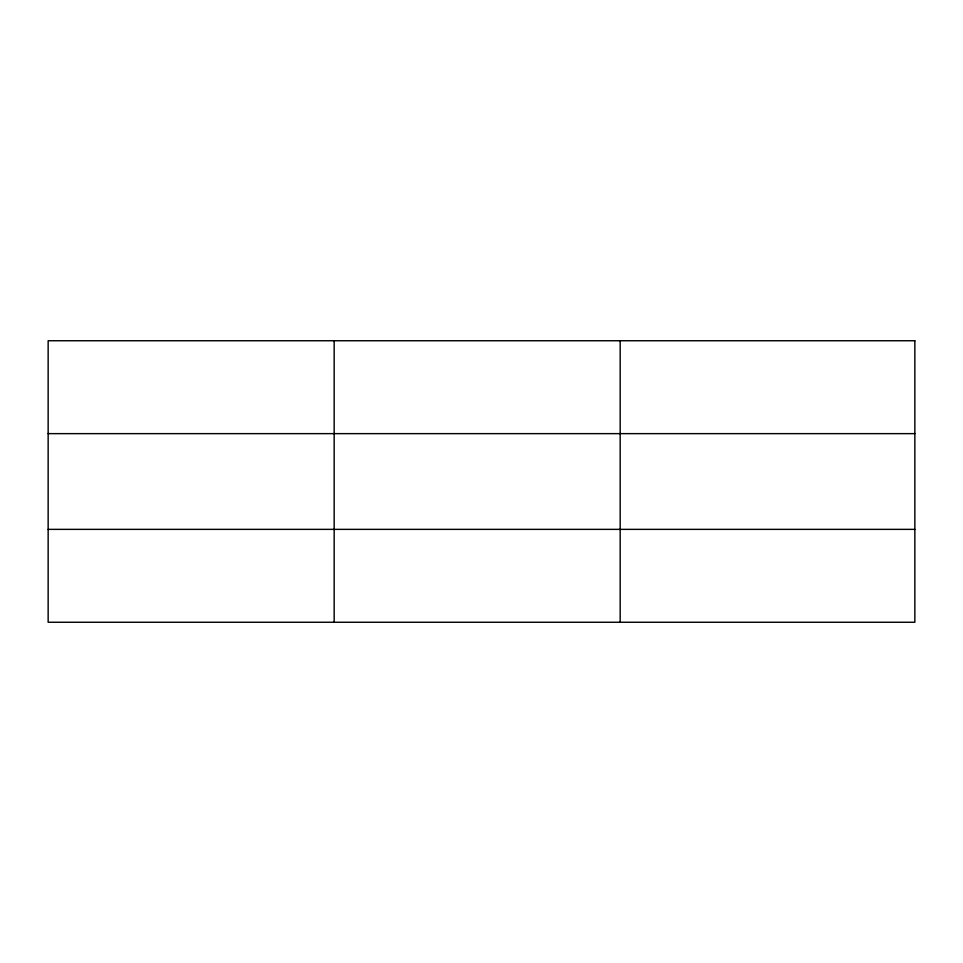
<?xml version="1.0" encoding="UTF-8"?>
<svg xmlns="http://www.w3.org/2000/svg" width="963" height="963" viewBox="0 0 963 963"><rect width="100%" height="100%" fill="white"/><g stroke="black" fill="none" stroke-linecap="round" stroke-linejoin="round"><path stroke-width="1.44" d="M334.161 340.746L334.161 622.254M620.172 340.746L620.172 622.254M48.15 433.639L914.85 433.639M48.15 529.361L914.85 529.361M914.85 340.746L914.85 622.254L48.15 622.254L48.15 340.746L914.85 340.746"/></g></svg>
